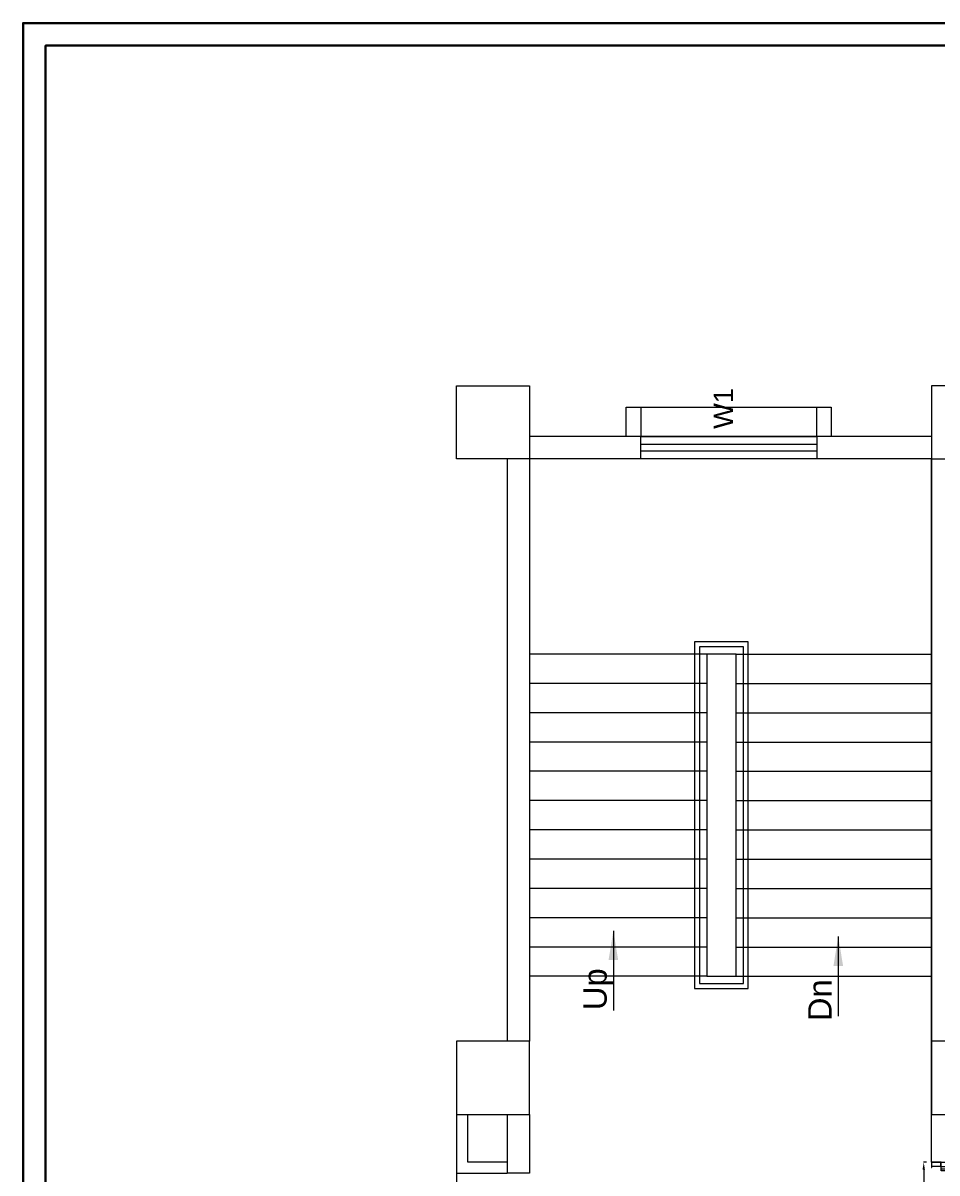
# Model space of a CAD drawing. Header units: millimetres. Extents: x 3552052 to 4144896, y -707811 to -630695.
# Drawn here: x 3959407 to 3968769, y -646004 to -634224 of the extents above; entities that cross this region are included whole.
import ezdxf
from ezdxf.enums import TextEntityAlignment as Align

# ---------------------------------------------------------------- set-up
doc = ezdxf.new("R2010")
doc.units = ezdxf.units.MM
doc.header["$LTSCALE"] = 6
doc.header["$MEASUREMENT"] = 0
doc.layers.get('0').update_dxf_attribs({"linetype": 'CONTINUOUS', "lineweight": 0})
doc.layers.get('Defpoints').update_dxf_attribs({"linetype": 'CONTINUOUS', "lineweight": 0})
for name, color, linetype, lineweight in [('BLOCK HACTH', 10, 'CONTINUOUS', 0), ('Chajja', 7, 'CONTINUOUS', 0), ('COL', 5, 'CONTINUOUS', 0), ('DIM', 7, 'CONTINUOUS', 0), ('Double Leaf Door', 4, 'CONTINUOUS', 0), ('JOINERY', 7, 'CONTINUOUS', 0), ('Railing', 21, 'CONTINUOUS', 0), ('Staircase', 7, 'CONTINUOUS', 0), ('WALL', 8, 'CONTINUOUS', 0), ('walls', 1, 'CONTINUOUS', 0), ('Window', 161, 'CONTINUOUS', 0)]:
    doc.layers.add(name, color=color, linetype=linetype, lineweight=lineweight)
doc.styles.add('ARI', font='arial.ttf')
doc.styles.add('ARIAL', font='arial.ttf')
doc.styles.add('ROMANS', font='romans.shx')
doc.dimstyles.new('AEPL1', dxfattribs={"dimtxt": 100, "dimasz": 75, "dimexe": 25, "dimexo": 50, "dimtad": 0, "dimdec": 0, "dimtxsty": 'ROMANS', "dimcen": 2.5, "dimclrd": 7, "dimclre": 7, "dimclrt": 7, "dimadec": 0, "dimazin": 0, "dimtfac": 1, "dimtdec": 0, "dimtmove": 0, "dimatfit": 3, "dimfxl": 1, "dimlwd": 0, "dimlwe": 0, "dimarcsym": 0})
doc.dimstyles.new('int. dim', dxfattribs={"dimtxt": 900, "dimasz": 450, "dimexe": 150, "dimexo": 150, "dimgap": 150, "dimtad": 0, "dimdec": 0, "dimzin": 12, "dimdsep": 46, "dimtxsty": 'ARI', "dimblk": 'ARCHTICK', "dimcen": 1.5, "dimdle": 150, "dimclrd": 256, "dimclre": 256, "dimclrt": 7, "dimazin": 0, "dimtfac": 1, "dimtdec": 0, "dimtix": 1, "dimtmove": 2, "dimatfit": 3, "dimfxl": 1, "dimtolj": 1, "dimtzin": 0, "dimlwd": -1, "dimlwe": -1, "dimarcsym": 0})

# ---------------------------------------------------------------- blocks, each defined once
blk = doc.blocks.new('_ArchTick')
at = {"color": 0, "linetype": 'ByBlock', "const_width": 0.15}
blk.add_lwpolyline([(-0.5, -0.5), (0.5, 0.5)], dxfattribs=at)
blk = doc.blocks.new('1800x100')
at = {"layer": 'Double Leaf Door'}
for points in [[(101628, -31395), (101633, -31395), (101633, -31098), (101628, -31098)], [(101672, -31098), (101667, -31098), (101667, -31395), (101672, -31395)], [(103256, -31098), (103261, -31098), (103261, -31395), (103256, -31395)], [(103300, -31395), (103295, -31395), (103295, -31098), (103300, -31098)]]:
    blk.add_hatch(color=6, dxfattribs=at).paths.add_polyline_path(points)
at = {"layer": 'Double Leaf Door', "color": 8}
for p, q in [((101613, -30962), (101613, -30980)), ((101628, -30960), (101615, -30960)), ((101615, -30982), (101628, -30982)), ((101628, -31558), (101628, -30904)), ((101628, -30904), (101672, -30904)), ((101628, -30960), (101628, -30982)), ((101650, -31098), (101650, -30904)), ((101672, -30904), (101672, -31558)), ((103300, -30904), (103256, -30904)), ((103256, -30904), (103256, -31558)), ((103278, -31098), (103278, -30904)), ((103300, -31558), (103300, -30904)), ((103300, -30960), (103312, -30960)), ((103300, -30960), (103300, -30982)), ((103312, -30982), (103300, -30982)), ((103314, -30962), (103314, -30980)), ((101650, -31558), (101650, -31395)), ((103278, -31558), (103278, -31395)), ((101584, -31558), (101584, -31658)), ((101624, -31558), (101584, -31558)), ((101586, -31560), (101586, -31656)), ((101622, -31560), (101586, -31560)), ((101622, -31655), (101622, -31560)), ((101624, -31654), (101624, -31558)), ((101672, -31558), (101628, -31558)), ((103256, -31558), (103300, -31558)), ((103304, -31654), (103304, -31558)), ((103304, -31558), (103344, -31558)), ((103306, -31655), (103306, -31560)), ((103306, -31560), (103342, -31560)), ((103342, -31560), (103342, -31656)), ((103344, -31558), (103344, -31658)), ((101584, -31658), (101624, -31658)), ((101586, -31656), (101624, -31656)), ((101634, -31655), (101622, -31655)), ((101636, -31654), (101624, -31654)), ((101624, -31656), (101634, -31656)), ((101624, -31658), (101636, -31658)), ((101634, -31656), (101634, -31655)), ((101636, -31658), (101636, -31654)), ((103292, -31658), (103292, -31654)), ((103292, -31654), (103304, -31654)), ((103304, -31658), (103292, -31658)), ((103294, -31656), (103294, -31655)), ((103294, -31655), (103306, -31655)), ((103304, -31656), (103294, -31656)), ((103342, -31656), (103304, -31656)), ((103344, -31658), (103304, -31658))]:
    blk.add_line(p, q, dxfattribs=at)
at = {"layer": 'Double Leaf Door', "color": 6}
for p, q in [((101672, -31098), (101628, -31098)), ((101628, -31098), (101628, -31395)), ((101633, -31395), (101633, -31098)), ((101667, -31395), (101667, -31098)), ((101672, -31395), (101672, -31098)), ((103256, -31395), (103256, -31098)), ((103256, -31098), (103300, -31098)), ((103261, -31395), (103261, -31098)), ((103295, -31395), (103295, -31098)), ((103300, -31098), (103300, -31395)), ((101628, -31395), (101672, -31395)), ((103300, -31395), (103256, -31395))]:
    blk.add_line(p, q, dxfattribs=at)
at = {"layer": 'Double Leaf Door', "color": 6, "ltscale": 100}
for p, q in [((101667, -31098), (101667, -31395)), ((103261, -31098), (103261, -31395))]:
    blk.add_line(p, q, dxfattribs=at)
at = {"layer": 'Double Leaf Door', "color": 6}
for points in [[(101628, -31098), (101628, -31395), (101633, -31395), (101633, -31098), (101628, -31098)], [(101672, -31098), (101672, -31395), (101667, -31395), (101667, -31098), (101672, -31098)], [(103256, -31098), (103256, -31395), (103261, -31395), (103261, -31098), (103256, -31098)], [(103300, -31098), (103300, -31395), (103295, -31395), (103295, -31098), (103300, -31098)]]:
    blk.add_lwpolyline(points, dxfattribs=at)
at = {"layer": 'Double Leaf Door', "ltscale": 5000}
for points in [[(101628, -31098), (101628, -31395), (101633, -31395), (101633, -31098), (101628, -31098)], [(103300, -31098), (103300, -31395), (103295, -31395), (103295, -31098), (103300, -31098)]]:
    blk.add_lwpolyline(points, dxfattribs=at)
at = {"layer": 'Double Leaf Door', "color": 8}
for centre, radius, start, end in [((101613, -30971), 3.72, 90, 270), ((101615, -30962), 1.98, 90, 180), ((101615, -30980), 1.98, 180, 270), ((101602, -31796), 894, 15.3848, 85.5115), ((103269, -31727), 822, 90.8957, 168.2081), ((103312, -30962), 1.98, 0, 90), ((103312, -30980), 1.98, 270, 0), ((103314, -30971), 3.72, 270, 90)]:
    blk.add_arc(centre, radius, start, end, dxfattribs=at)
blk = doc.blocks.new('*D827')
at = {"layer": 'Defpoints', "color": 0, "linetype": 'ByBlock', "transparency": 16777216}
for p in [(3858931, -688627), (3858852, -690387), (3858931, -690387)]:
    blk.add_point(p, dxfattribs=at)
at = {"layer": 'DIM', "color": 7, "linetype": 'ByBlock', "lineweight": 0, "transparency": 16777216}
for p, q in [((3858881, -688627), (3858851, -688627)), ((3858852, -688702), (3858852, -689337)), ((3858852, -690312), (3858852, -689677)), ((3858881, -690387), (3858851, -690387))]:
    blk.add_line(p, q, dxfattribs=at)
at = {"layer": 'DIM', "color": 7, "linetype": 'ByBlock', "transparency": 16777216}
for points in [[(3858840, -688702), (3858865, -688702), (3858852, -688627)], [(3858840, -690312), (3858865, -690312), (3858852, -690387)]]:
    blk.add_solid(points, dxfattribs=at)
at = {"layer": 'DIM', "color": 0, "linetype": 'ByBlock', "transparency": 16777216, "insert": (3858852, -689507), "char_height": 100, "attachment_point": 5, "rotation": 90, "style": 'ROMANS'}
blk.add_mtext('1760', dxfattribs=at)
blk = doc.blocks.new('EEEE')
at = {"layer": 'BLOCK HACTH', "color": 7}
blk.add_lwpolyline([(3856630.7, -686721.4), (3856930.7, -686721.4), (3856930.7, -683421.4), (3856630.7, -683421.4)], close=True, dxfattribs=at)
at = {"layer": 'Chajja', "color": 7, "linetype": 'ByBlock'}
blk.add_line((3855955.7, -680891.4), (3857755.7, -680891.4), dxfattribs=at)
at = {"layer": 'Chajja', "color": 8, "linetype": 'ByBlock'}
for points in [[(3855805.7, -681191.4), (3855805.7, -680891.4), (3855955.7, -680891.4), (3855955.7, -681191.4)], [(3857755.7, -681191.4), (3857755.7, -680891.4), (3857905.7, -680891.4), (3857905.7, -681191.4)]]:
    blk.add_lwpolyline(points, dxfattribs=at)
at = {"layer": 'COL', "color": 7}
for points in [[(3854815.7, -681421.4), (3854065.7, -681421.4), (3854065.7, -680671.4), (3854815.7, -680671.4)], [(3858930.7, -681421.4), (3859680.7, -681421.4), (3859680.7, -680671.4), (3858930.7, -680671.4)], [(3854065.7, -688136.4), (3854815.7, -688136.4), (3854815.7, -687386.4), (3854065.7, -687386.4)], [(3858930.7, -688136.4), (3859680.7, -688136.4), (3859680.7, -687386.4), (3858930.7, -687386.4)]]:
    blk.add_lwpolyline(points, close=True, dxfattribs=at)
at = {"layer": 'Railing', "color": 7}
for points in [[(3856505.7, -686846.4), (3857055.7, -686846.4), (3857055.7, -683296.4), (3856505.7, -683296.4)], [(3856555.7, -686796.4), (3857005.7, -686796.4), (3857005.7, -683346.4), (3856555.7, -683346.4)]]:
    blk.add_lwpolyline(points, close=True, dxfattribs=at)
at = {"layer": 'Staircase', "color": 7, "linetype": 'Continuous'}
for p, q in [((3856630.7, -683421.4), (3854815.7, -683421.4)), ((3856930.7, -683421.4), (3858930.7, -683421.4)), ((3856630.7, -683721.4), (3854815.7, -683721.4)), ((3856930.7, -683721.4), (3858930.7, -683721.4)), ((3856630.7, -684021.4), (3854815.7, -684021.4)), ((3856930.7, -684021.4), (3858930.7, -684021.4)), ((3856630.7, -684321.4), (3854815.7, -684321.4)), ((3856930.7, -684321.4), (3858930.7, -684321.4)), ((3856630.7, -684621.4), (3854815.7, -684621.4)), ((3856930.7, -684621.4), (3858930.7, -684621.4)), ((3856630.7, -684921.4), (3854815.7, -684921.4)), ((3856930.7, -684921.4), (3858930.7, -684921.4)), ((3856630.7, -685221.4), (3854815.7, -685221.4)), ((3856930.7, -685221.4), (3858930.7, -685221.4)), ((3856630.7, -685521.4), (3854815.7, -685521.4)), ((3856930.7, -685521.4), (3858930.7, -685521.4)), ((3856630.7, -685821.4), (3854815.7, -685821.4)), ((3856930.7, -685821.4), (3858930.7, -685821.4)), ((3856630.7, -686121.4), (3854815.7, -686121.4)), ((3856930.7, -686121.4), (3858930.7, -686121.4)), ((3856630.7, -686421.4), (3854815.7, -686421.4)), ((3856930.7, -686421.4), (3858930.7, -686421.4)), ((3856630.7, -686721.4), (3854815.7, -686721.4)), ((3856930.7, -686721.4), (3858930.7, -686721.4))]:
    blk.add_line(p, q, dxfattribs=at)
at = {"layer": 'WALL', "color": 7, "linetype": 'ByBlock'}
for p, q in [((3858930.7, -681191.4), (3854815.7, -681191.4)), ((3854585.7, -681421.4), (3854585.7, -687386.4)), ((3854815.7, -681421.4), (3854815.7, -687386.4)), ((3858930.7, -681421.4), (3854815.7, -681421.4)), ((3858930.7, -681421.4), (3858930.7, -687386.4)), ((3854585.7, -688136.4), (3854585.7, -688736.4)), ((3854815.7, -688136.4), (3854815.7, -688736.4)), ((3858930.7, -688137.4), (3858930.7, -688136.4)), ((3858930.7, -688626.9), (3858930.7, -688137.4)), ((3854065.7, -688736.4), (3854065.7, -690536.4))]:
    blk.add_line(p, q, dxfattribs=at)
at = {"layer": 'WALL', "color": 7, "lineweight": 0}
blk.add_line((3858930.7, -688626.9), (3859160.7, -688626.9), dxfattribs=at)
at = {"layer": 'WALL', "color": 7, "linetype": 'ByBlock'}
for points in [[(3858930.7, -688136.4), (3858930.7, -681421.4), (3861760.7, -681421.4)], [(3854065.7, -688136.4), (3854065.7, -688736.4), (3854585.7, -688736.4)], [(3854180.7, -688136.4), (3854180.7, -688621.4), (3854585.7, -688621.4)]]:
    blk.add_lwpolyline(points, dxfattribs=at)
at = {"layer": 'walls', "color": 8, "linetype": 'Continuous'}
blk.add_line((3854815.7, -688736.4), (3854585.7, -688736.4), dxfattribs=at)
at = {"layer": 'Window', "color": 7, "linetype": 'Continuous'}
for points in [[(3857755.7, -681191.4), (3857755.7, -681421.4), (3855955.7, -681421.4), (3855955.7, -681191.4)], [(3857755.7, -681271.4), (3857755.7, -681341.4), (3855955.7, -681341.4), (3855955.7, -681271.4)]]:
    blk.add_lwpolyline(points, close=True, dxfattribs=at)
at = {"layer": 'Double Leaf Door', "color": 8, "rotation": 270}
blk.add_blockref('1800x100', (3890589.2, -587043.1), dxfattribs=at)
at = {"layer": 'JOINERY', "color": 7, "style": 'ARIAL', "width": 1}
blk.add_text('W1', height=200, rotation=90, dxfattribs=at).set_placement((3856900, -681113.9))
at = {"layer": 'Staircase', "color": 8, "style": 'ARIAL'}
for s, p in [('Up', (3855605.1, -686854.3)), ('Dn', (3857908.7, -686966.8))]:
    blk.add_text(s, height=240, rotation=90, dxfattribs=at).set_placement(p, align=Align.CENTER)
at = {"layer": 'DIM', "color": 8, "linetype": 'ByBlock'}
dim = blk.add_linear_dim(base=(3858852.4, -690386.9), p1=(3858930.7, -688626.9), p2=(3858930.7, -690386.9), angle=90, dimstyle='AEPL1', dxfattribs=at)
dim.commit()
dim.dimension.update_dxf_attribs({"geometry": '*D827', "text_midpoint": (3858852.4, -689506.9)})
at = {"layer": 'Staircase', "color": 8}
for points in [[(3855673.3, -686255.6, -101230.8), (3855673.3, -687071.1, -101230.8)], [(3857977, -686314.4, -101230.8), (3857977, -687129.9, -101230.8)]]:
    blk.add_leader(points, dimstyle='int. dim', override={"dimasz": 300, "dimgap": 70, "dimtad": 0}, dxfattribs=at)

msp = doc.modelspace()

# ---------------------------------------------------------------- linework, layer by layer
at = {"color": 7, "lineweight": 30}
for points in [[(4004488.3, -634223.7), (4004488.3, -666235.1), (3959407.1, -666235.1), (3959407.1, -634223.7)], [(4004256.4, -634455.5), (4004256.4, -666003.3), (3959638.9, -666003.3), (3959638.9, -634455.5)]]:
    msp.add_lwpolyline(points, close=True, dxfattribs=at)

# ---------------------------------------------------------------- block references
at = {"color": 0, "lineweight": -3}
msp.add_blockref('EEEE', (109780.7, 42732.5), dxfattribs=at)

doc.saveas('drawing.dxf')
